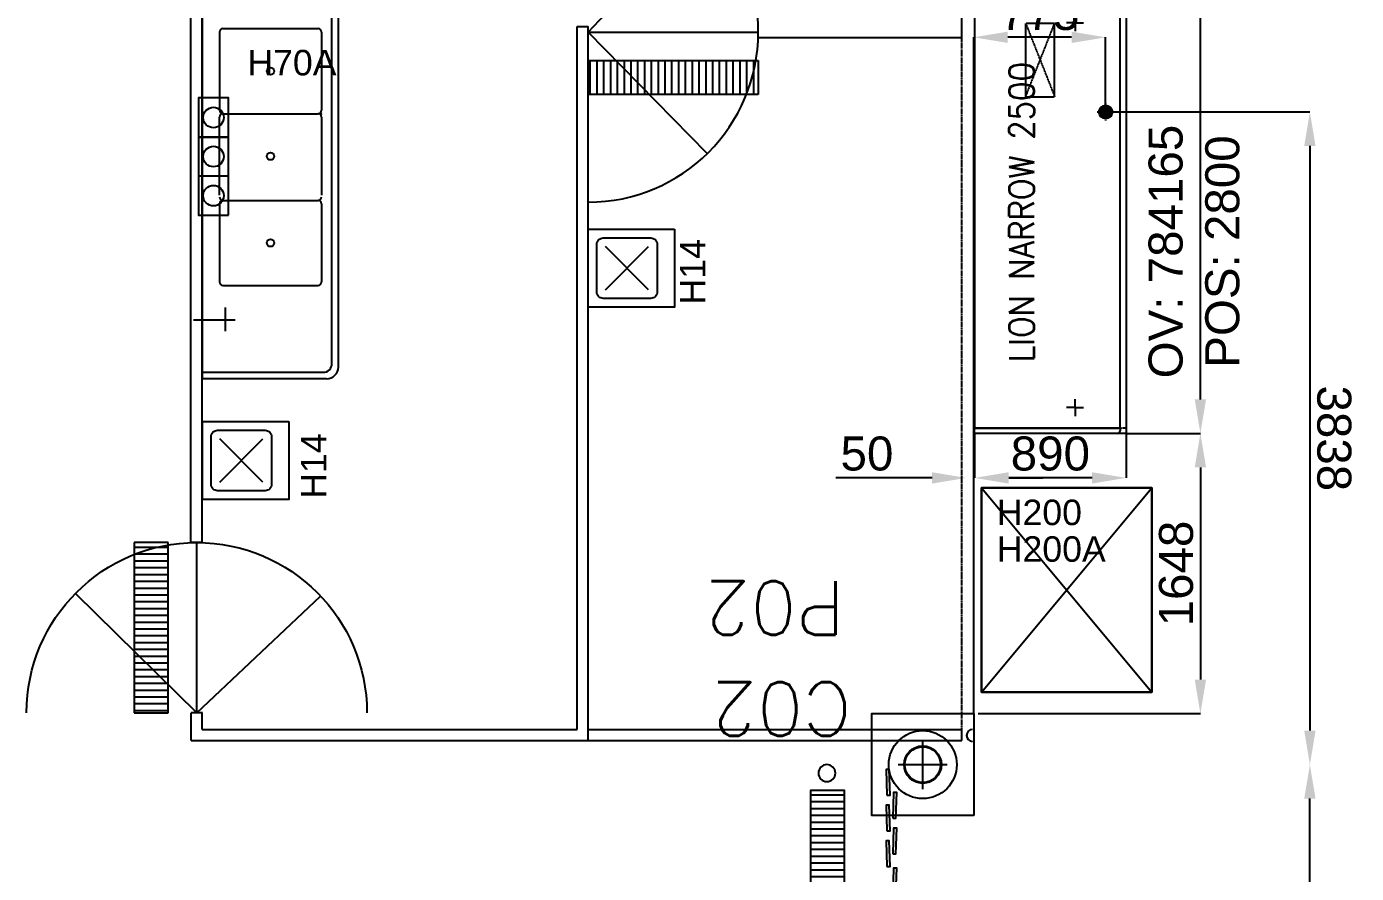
# Model space of a CAD drawing. Header units: millimetres. Extents: x 1478096 to 1808313, y 619971 to 762366.
# Drawn here: x 1780230 to 1788046, y 698007 to 702986 of the extents above; entities that cross this region are included whole.
import ezdxf
from ezdxf.enums import TextEntityAlignment as Align

# ---------------------------------------------------------------- set-up
doc = ezdxf.new("R2010")
doc.units = ezdxf.units.MM
doc.header["$LTSCALE"] = 10
for name, pattern in [('DASHED', [0.75, 0.5, -0.25]), ('TRATTEGGIATA', [0.75, 0.5, -0.25]), ('TRATTEGGIATA2', [0.375, 0.25, -0.125])]:
    doc.linetypes.add(name, pattern=pattern)
for name, color, linetype in [('BANCHI', 3, 'Continuous'), ('COSTAN-EXH-COTAS', 7, 'Continuous'), ('COSTAN-EXH-Desagues', 1, 'Continuous'), ('COSTAN-EXH-NOMENCLATURAS', 7, 'Continuous'), ('DESAGUE MAQUINA', 3, 'Continuous'), ('DESAGUE PISO', 7, 'TRATTEGGIATA'), ('GABINETE', 1, 'Continuous'), ('GOP', 1, 'Continuous'), ('LATERALES', 3, 'Continuous'), ('QUADRO_ELETTRICO', 8, 'Continuous'), ('TESTI20', 3, 'Continuous'), ('TETTO', 3, 'TRATTEGGIATA'), ('ZZCOSTAN-CAM-NOMENCLATURAS', 7, 'Continuous'), ('ZZZZ0_Estructura', 251, 'Continuous'), ('ZZZZDC-ARQ-EQUIP. PREP.', 30, 'Continuous'), ('ZZZZDC-ARQ-PAINEL CAMARA', 151, 'Continuous'), ('ZZZZDC-ARQ-PUERTAS CAMARAS', 141, 'Continuous'), ('ZZZZLAY-OUT-HELADERAS', 251, 'Continuous'), ('ZZZZRE-PLANTABASE(XREF)$0$RE-PLANTABASE(XREF)$1$COMESTIBLES0-EQUIP-TXT', 7, 'Continuous')]:
    doc.layers.add(name, color=color, linetype=linetype)
doc.styles.add('ARIAL', font='arial.ttf')
doc.styles.add('costan', font='arial.ttf')
doc.styles.add('RE-PLANTABASE(XREF)$0$RE-PLANTABASE(XREF)$1$ARIAL', font='arial.ttf')
doc.styles.add('RE-PLANTABASE(XREF)$1$ARIAL', font='arial.ttf')
doc.styles.add('Romans-100', font='romans')
doc.styles.add('TESTI15', font='romans.shx', dxfattribs={"width": 0.9, "height": 1.5})
doc.dimstyles.new('COSTAN-DESAGUES', dxfattribs={"dimtxt": 200, "dimasz": 200, "dimexe": 0, "dimexo": 0, "dimgap": 40, "dimtad": 1, "dimdec": 0, "dimzin": 0, "dimdsep": 46, "dimtxsty": 'costan', "dimblk1": 'ARCHTICK', "dimblk2": 'ARCHTICK', "dimcen": 0, "dimclrd": 256, "dimclre": 256, "dimclrt": 256, "dimadec": 0, "dimazin": 0, "dimtfac": 1, "dimtdec": 0, "dimtofl": 0, "dimtmove": 0, "dimatfit": 3, "dimfxl": 0, "dimtolj": 1, "dimtzin": 0, "dimarcsym": 0})
doc.dimstyles.new('COSTAN-MM-100', dxfattribs={"dimtxt": 200, "dimasz": 200, "dimexe": 0, "dimexo": 0, "dimgap": 40, "dimtad": 1, "dimdec": 0, "dimzin": 0, "dimdsep": 46, "dimtxsty": 'costan', "dimblk1": 'ARCHTICK', "dimblk2": 'ARCHTICK', "dimcen": 0, "dimclrd": 256, "dimclre": 256, "dimclrt": 256, "dimadec": 0, "dimazin": 0, "dimtfac": 1, "dimtdec": 0, "dimtofl": 0, "dimtmove": 0, "dimatfit": 3, "dimfxl": 0, "dimtolj": 1, "dimtzin": 0, "dimarcsym": 0})

# ---------------------------------------------------------------- blocks, each defined once
blk = doc.blocks.new('ZZA$C73B3400C')
at = {"layer": 'ZZZZDC-ARQ-PUERTAS CAMARAS'}
for p, q in [((0.2865, 0.2993), (1, 1)), ((0.6323, 0), (0.6323, 1)), ((0.6323, 1), (0.8323, 1)), ((0.6323, 0.9869), (0.8323, 0.9869)), ((0.6323, 0.9469), (0.8323, 0.9469)), ((0.8323, 1), (0.8323, 0)), ((1, 1), (1.7278, 0.3142)), ((1, 1), (1, 0)), ((0.6323, 0.9069), (0.8323, 0.9069)), ((0.6323, 0.8669), (0.8323, 0.8669)), ((0.6323, 0.8269), (0.8323, 0.8269)), ((0.6323, 0.7869), (0.8323, 0.7869)), ((0.6323, 0.7469), (0.8323, 0.7469)), ((0.6323, 0.7069), (0.8323, 0.7069)), ((0.6323, 0.6669), (0.8323, 0.6669)), ((0.6323, 0.6269), (0.8323, 0.6269)), ((0.6323, 0.5869), (0.8323, 0.5869)), ((0.6323, 0.5469), (0.8323, 0.5469)), ((0.6323, 0.5069), (0.8323, 0.5069)), ((0.6323, 0.4669), (0.8323, 0.4669)), ((0.6323, 0.4269), (0.8323, 0.4269)), ((0.6323, 0.3869), (0.8323, 0.3869)), ((0.6323, 0.3469), (0.8323, 0.3469)), ((0.6323, 0.3069), (0.8323, 0.3069)), ((0.6323, 0.2669), (0.8323, 0.2669)), ((0.6323, 0.2269), (0.8323, 0.2269)), ((0.6323, 0.1869), (0.8323, 0.1869)), ((0.6323, 0.1469), (0.8323, 0.1469)), ((0.6323, 0.1069), (0.8323, 0.1069)), ((0.6323, 0.0669), (0.8323, 0.0669)), ((0.6323, 0.0269), (0.8323, 0.0269)), ((0.8323, 0), (0.6323, 0))]:
    blk.add_line(p, q, dxfattribs=at)
blk.add_arc((1, 1), 1, 180, 0, dxfattribs=at)
blk = doc.blocks.new('ZZRE-PLANTABASE(XREF)$0$LJ-PLANTA BASE(XREF)$0$SE-COME$0$LR-COME$0$B41')
for p, q in [((-0.4064, -0.127), (-0.1524, 0.127)), ((-0.1524, -0.127), (-0.4064, 0.127))]:
    blk.add_line(p, q)
blk.add_lwpolyline([(0, 0.2286), (0, -0.2286), (-0.508, -0.2286), (-0.508, 0.2286)], close=True)
blk.add_lwpolyline([(-0.4191, -0.1778, -0.414214), (-0.4572, -0.1397), (-0.4572, 0.1397, -0.414214), (-0.4191, 0.1778), (-0.1397, 0.1778, -0.414214), (-0.1016, 0.1397), (-0.1016, -0.1397, -0.414214), (-0.1397, -0.1778)], format="xyb", close=True)
blk = doc.blocks.new('ZZRE-PLANTABASE(XREF)$0$MESADA163')
for p, q in [((-0.07, 0.8), (-2.5396, 0.8)), ((-2.6223, 0.73), (-2.6223, 0)), ((-2.5823, 0.71), (-2.5823, 0)), ((-0.09, 0.76), (-2.5196, 0.76)), ((-0.04, 0), (-0.04, 0.7179)), ((-2.0596, 0.12), (-2.0596, 0.68)), ((-2.0396, 0.7), (-1.5796, 0.7)), ((-1.5596, 0.12), (-1.5596, 0.68)), ((-1.5396, 0.7), (-1.0796, 0.7)), ((-1.05, 0.12), (-1.05, 0.68)), ((-1.03, 0.7), (-0.57, 0.7)), ((-0.55, 0.12), (-0.55, 0.68)), ((-0.3476, -0.0534), (-0.3476, 0.1924)), ((-2.0396, 0.1), (-1.5796, 0.1)), ((-1.0796, 0.1), (-1.5396, 0.1)), ((-1.1927, 0.1532), (-1.1927, -0.0236)), ((-1.03, 0.1), (-0.57, 0.1)), ((-0.4198, 0.1346), (-0.2799, 0.1346)), ((0, 0), (-2.6223, 0))]:
    blk.add_line(p, q)
at = {"ltscale": 200}
blk.add_line((0, 0.73), (0, 0), dxfattribs=at)
for points in [[(-1.4223, 0.1532), (-1.652, 0.1532), (-1.652, -0.0236), (-1.4223, -0.0236)], [(-0.963, 0.1532), (-1.4223, 0.1532), (-1.4223, -0.0236), (-0.963, -0.0236)]]:
    blk.add_lwpolyline(points, close=True)
for centre, radius in [((-1.8096, 0.4), 0.0222), ((-1.3096, 0.4), 0.0222), ((-0.8, 0.4), 0.0222), ((-1.5371, 0.0648), 0.0603), ((-1.3075, 0.0648), 0.0603), ((-1.0778, 0.0648), 0.0603)]:
    blk.add_circle(centre, radius)
for centre, radius, start, end in [((-2.536, 0.7118), 0.0882, 92.35329, 168.13873), ((-0.074, 0.726), 0.0742, 3.12681, 86.8741), ((-2.5256, 0.7032), 0.0571, 83.93825, 173.20345), ((-0.086, 0.714), 0.0462, 355.08464, 94.91627), ((-2.0396, 0.68), 0.02, 90.00045, 180.00045), ((-1.5796, 0.68), 0.02, 0.00045, 90.00045), ((-1.5659, 0.6937), 0.0063, 0.00045, 90.00045), ((-1.5396, 0.68), 0.02, 90.00045, 180.00045), ((-1.5533, 0.6937), 0.0063, 90.00045, 180.00045), ((-1.07, 0.68), 0.02, 0.00045, 90.00045), ((-1.03, 0.68), 0.02, 90.00045, 180.00045), ((-0.57, 0.68), 0.02, 0.00045, 90.00045), ((-2.0396, 0.12), 0.02, 180.00045, 270.00045), ((-1.5796, 0.12), 0.02, 270.00045, 0.00045), ((-1.5396, 0.12), 0.02, 180.00045, 270.00045), ((-1.07, 0.12), 0.02, 270.00045, 0.00045), ((-1.03, 0.12), 0.02, 180.00045, 270.00045), ((-0.57, 0.12), 0.02, 270.00045, 0.00045)]:
    blk.add_arc(centre, radius, start, end)
blk = doc.blocks.new('ZZA$C77EF5A28')
h = blk.add_hatch()
h.set_pattern_fill('_USER', color=256, scale=0.04, angle=720, style=0, pattern_type=0)
h.set_pattern_definition([(180, (0.2, 1.85299), (-8e-17, -0.04), [])])
h.paths.add_polyline_path([(0, 1.923), (0.2, 1.923), (0.2, 0.1554), (0, 0.1554)])
at = {"elevation": 0}
for points in [[(0.4603, 2.019), (0.4791, 2.0201), (0.4718, 2.1363), (0.453, 2.1351)], [(0.4325, 2.0294), (0.4513, 2.0287), (0.446, 1.878), (0.4272, 1.8786)], [(0, 1.923), (0.2, 1.923), (0.2, 0.1514), (0, 0.1514)], [(0.4778, 1.7387), (0.4966, 1.7399), (0.4872, 1.8905), (0.4684, 1.8893)], [(0.45, 1.7492), (0.4688, 1.7485), (0.4636, 1.5978), (0.4447, 1.5984)], [(0.4841, 1.609), (0.503, 1.6096), (0.5083, 1.4589), (0.4894, 1.4582)], [(0.45, 1.4494), (0.4688, 1.4487), (0.4636, 1.298), (0.4447, 1.2987)], [(0.4841, 1.3375), (0.503, 1.3382), (0.5083, 1.1874), (0.4894, 1.1868)], [(0.45, 1.2027), (0.4688, 1.2021), (0.4636, 1.0513), (0.4447, 1.052)], [(0.4841, 1.0409), (0.503, 1.0415), (0.5083, 0.8869), (0.4894, 0.8862)], [(0.45, 0.9018), (0.4688, 0.9011), (0.4636, 0.7504), (0.4447, 0.7511)], [(0.4841, 0.7585), (0.503, 0.7592), (0.5083, 0.6084), (0.4894, 0.6078)], [(0.45, 0.5989), (0.4688, 0.5983), (0.4636, 0.4475), (0.4447, 0.4482)], [(0.4841, 0.524), (0.503, 0.5246), (0.5083, 0.3739), (0.4894, 0.3732)], [(0.45, 0.3892), (0.4688, 0.3885), (0.4636, 0.2378), (0.4447, 0.2385)], [(0.4841, 0.3142), (0.503, 0.3149), (0.5083, 0.1641), (0.4894, 0.1635)], [(0.45, 0.1794), (0.4688, 0.1788), (0.4636, 0.0281), (0.4447, 0.0287)]]:
    blk.add_lwpolyline(points, close=True, dxfattribs=at)
for centre in [(0.0798, 2.0495, 0), (0.0971, 0.05, 0.0002)]:
    blk.add_circle(centre, 0.05)
blk = doc.blocks.new('LI_TL1_N_250')
at = {"layer": 'DESAGUE MAQUINA'}
for p, q in [((121.7, -590), (121.7, -540)), ((2385, -590), (2385, -540)), ((121.7, -590), (71.7, -590)), ((121.7, -590), (121.7, -640)), ((121.7, -590), (171.7, -590)), ((2385, -590), (2335, -590)), ((2385, -590), (2385, -640)), ((2385, -590), (2435, -590))]:
    blk.add_line(p, q, dxfattribs=at)
at = {"layer": 'DESAGUE PISO'}
for p, q in [((1910, -770), (1810, -770)), ((1860, -720), (1860, -820))]:
    blk.add_line(p, q, dxfattribs=at)
at = {"layer": 'GABINETE'}
for p, q in [((2500, 0), (0, 0)), ((0, 0), (0, -855)), ((0, -855), (2500, -855)), ((2500, -890), (0, -890))]:
    blk.add_line(p, q, dxfattribs=at)
at = {"layer": 'LATERALES'}
for p, q in [((2500, -890), (0, -890)), ((2470, -890), (2500, -890))]:
    blk.add_line(p, q, dxfattribs=at)
at = {"layer": 'QUADRO_ELETTRICO', "linetype": 'TRATTEGGIATA2'}
for p, q in [((1950, -300), (2380, -300)), ((1950, -300), (2380, -470)), ((2380, -300), (1950, -470)), ((1950, -300), (1950, -470)), ((2380, -470), (2380, -300)), ((1950, -470), (2380, -470))]:
    blk.add_line(p, q, dxfattribs=at)
at = {"layer": 'TESTI20', "style": 'TESTI15', "width": 0.9}
blk.add_text('LION NARROW 2500', height=147.999, dxfattribs=at).set_placement((1271.4, -276.1), align=Align.MIDDLE)
blk = doc.blocks.new('*D432')
at = {"layer": 'COSTAN-EXH-COTAS', "lineweight": -2, "transparency": 16777216}
for p, q in [((1786674.5, 720654.1), (1787128.6, 720654.1)), ((1787128.6, 700794.1), (1787128.6, 720454.1)), ((1786691.9, 700594.1), (1787128.6, 700594.1))]:
    blk.add_line(p, q, dxfattribs=at)
at = {"layer": 'COSTAN-EXH-COTAS', "transparency": 16777216}
for points in [[(1787095.3, 720454.1), (1787162, 720454.1), (1787128.6, 720654.1)], [(1787095.3, 700794.1), (1787162, 700794.1), (1787128.6, 700594.1)]]:
    blk.add_solid(points, dxfattribs=at)
at = {"layer": 'Defpoints', "color": 0, "transparency": 16777216}
for p in [(1786674.5, 720654.1), (1787128.6, 720654.1), (1786691.9, 700594.1)]:
    blk.add_point(p, dxfattribs=at)
at = {"layer": 'COSTAN-EXH-COTAS', "transparency": 16777216, "insert": (1786986.5, 710624.1), "char_height": 200, "attachment_point": 5, "rotation": 90, "style": 'costan'}
blk.add_mtext('\\A1;20060', dxfattribs=at)
blk = doc.blocks.new('_ARCHTICK')
at = {"color": 0, "linetype": 'ByBlock', "const_width": 0.15}
blk.add_lwpolyline([(-0.5, -0.5), (0.5, 0.5)], dxfattribs=at)
blk = doc.blocks.new('*D294')
at = {"layer": 'COSTAN-EXH-COTAS', "lineweight": -2, "transparency": 16777216}
for p, q in [((1787128.6, 700394.1), (1787128.6, 699146.5)), ((1785821.9, 698946.5), (1787128.6, 698946.5))]:
    blk.add_line(p, q, dxfattribs=at)
at = {"layer": 'COSTAN-EXH-COTAS', "transparency": 16777216}
for points in [[(1787095.3, 700394.1), (1787162, 700394.1), (1787128.6, 700594.1)], [(1787095.3, 699146.5), (1787162, 699146.5), (1787128.6, 698946.5)]]:
    blk.add_solid(points, dxfattribs=at)
at = {"layer": 'Defpoints', "color": 0, "transparency": 16777216}
for p in [(1787128.6, 700594.1), (1785821.9, 698946.5, 0), (1787128.6, 698946.5)]:
    blk.add_point(p, dxfattribs=at)
at = {"layer": 'COSTAN-EXH-COTAS', "transparency": 16777216, "insert": (1786986.5, 699770.3), "char_height": 200, "attachment_point": 5, "rotation": 90, "style": 'costan'}
blk.add_mtext('\\A1;1648', dxfattribs=at)
blk = doc.blocks.new('*D453')
at = {"layer": 'COSTAN-EXH-COTAS', "lineweight": -2, "transparency": 16777216}
for p, q in [((1785801.9, 700594.1), (1785801.9, 700332.5)), ((1786691.9, 700594.1), (1786691.9, 700332.5)), ((1786491.9, 700332.5), (1786001.9, 700332.5))]:
    blk.add_line(p, q, dxfattribs=at)
at = {"layer": 'COSTAN-EXH-COTAS', "transparency": 16777216}
for points in [[(1786001.9, 700365.9), (1786001.9, 700299.2), (1785801.9, 700332.5)], [(1786491.9, 700365.9), (1786491.9, 700299.2), (1786691.9, 700332.5)]]:
    blk.add_solid(points, dxfattribs=at)
at = {"layer": 'Defpoints', "color": 0, "transparency": 16777216}
for p in [(1785801.9, 700594.1), (1786691.9, 700594.1), (1785801.9, 700332.5)]:
    blk.add_point(p, dxfattribs=at)
at = {"layer": 'COSTAN-EXH-COTAS', "transparency": 16777216, "insert": (1786246.9, 700474.6), "char_height": 200, "attachment_point": 5, "style": 'costan'}
blk.add_mtext('\\A1;890', dxfattribs=at)
blk = doc.blocks.new('*D295')
at = {"layer": 'COSTAN-EXH-COTAS', "lineweight": -2, "transparency": 16777216}
for p, q in [((1785551.9, 700332.5), (1784986.1, 700332.5)), ((1786001.9, 700332.5), (1786201.9, 700332.5))]:
    blk.add_line(p, q, dxfattribs=at)
at = {"layer": 'COSTAN-EXH-COTAS', "transparency": 16777216}
for points in [[(1785551.9, 700365.9), (1785551.9, 700299.2), (1785751.9, 700332.5)], [(1786001.9, 700365.9), (1786001.9, 700299.2), (1785801.9, 700332.5)]]:
    blk.add_solid(points, dxfattribs=at)
at = {"layer": 'Defpoints', "color": 0, "transparency": 16777216}
for p in [(1785751.9, 700332.5), (1785751.9, 700332.5), (1785801.9, 700332.5)]:
    blk.add_point(p, dxfattribs=at)
at = {"layer": 'COSTAN-EXH-COTAS', "transparency": 16777216, "insert": (1785169, 700474.6), "char_height": 200, "attachment_point": 5, "style": 'costan'}
blk.add_mtext('\\A1;50', dxfattribs=at)
blk = doc.blocks.new('*D333')
at = {"layer": 'COSTAN-EXH-Desagues', "lineweight": -2, "transparency": 16777216}
for p, q in [((1787772.1, 698646.5), (1787772.1, 698646.5)), ((1787772.1, 694834.3), (1787772.1, 698446.5)), ((1786746.9, 694634.3), (1787772.1, 694634.3))]:
    blk.add_line(p, q, dxfattribs=at)
at = {"layer": 'COSTAN-EXH-Desagues', "transparency": 16777216}
for points in [[(1787805.5, 698446.5), (1787738.8, 698446.5), (1787772.1, 698646.5)], [(1787805.5, 694834.3), (1787738.8, 694834.3), (1787772.1, 694634.3)]]:
    blk.add_solid(points, dxfattribs=at)
at = {"layer": 'Defpoints', "color": 0, "transparency": 16777216}
for p in [(1787772.1, 698646.5, 0), (1787772.1, 698646.5), (1786746.9, 694634.3)]:
    blk.add_point(p, dxfattribs=at)
at = {"layer": 'COSTAN-EXH-Desagues', "transparency": 16777216, "insert": (1787914.2, 696640.4), "char_height": 200, "attachment_point": 5, "rotation": 270.00021, "style": 'costan'}
blk.add_mtext('\\A1;4012', dxfattribs=at)
blk = doc.blocks.new('COSTAN-REFERENCIA DE DESAGÜES')
at = {"layer": 'COSTAN-EXH-Desagues'}
blk.add_hatch(color=256, dxfattribs=at).paths.add_polyline_path([(40, 0, 1), (-40, 0, 1)])
blk.add_circle((0, 0), 40, dxfattribs=at)
blk = doc.blocks.new('*D334')
at = {"layer": 'COSTAN-EXH-Desagues', "lineweight": -2, "transparency": 16777216}
for p, q in [((1786371.9, 702923), (1785996.9, 702923)), ((1786571.9, 702484.1), (1786571.9, 702923))]:
    blk.add_line(p, q, dxfattribs=at)
at = {"layer": 'COSTAN-EXH-Desagues', "transparency": 16777216}
for points in [[(1785996.9, 702956.4), (1785996.9, 702889.7), (1785796.9, 702923)], [(1786371.9, 702956.4), (1786371.9, 702889.7), (1786571.9, 702923)]]:
    blk.add_solid(points, dxfattribs=at)
at = {"layer": 'Defpoints', "color": 0, "transparency": 16777216}
for p in [(1785796.9, 702923, 0), (1785796.9, 702923), (1786571.9, 702484.1)]:
    blk.add_point(p, dxfattribs=at)
at = {"layer": 'COSTAN-EXH-Desagues', "transparency": 16777216, "insert": (1786184.4, 703064.7), "char_height": 200, "attachment_point": 5, "style": 'costan'}
blk.add_mtext('\\A1;775', dxfattribs=at)
blk = doc.blocks.new('*D335')
at = {"layer": 'COSTAN-EXH-Desagues', "lineweight": -2, "transparency": 16777216}
for p, q in [((1786571.9, 702484.1), (1787772.1, 702484.1)), ((1787772.1, 702284.1), (1787772.1, 698846.5)), ((1787772.1, 698646.5), (1787772.1, 698646.5))]:
    blk.add_line(p, q, dxfattribs=at)
at = {"layer": 'COSTAN-EXH-Desagues', "transparency": 16777216}
for points in [[(1787805.4, 702284.1), (1787738.8, 702284.1), (1787772.1, 702484.1)], [(1787805.5, 698846.5), (1787738.8, 698846.5), (1787772.1, 698646.5)]]:
    blk.add_solid(points, dxfattribs=at)
at = {"layer": 'Defpoints', "color": 0, "transparency": 16777216}
for p in [(1786571.9, 702484.1), (1787772.1, 698646.5), (1787772.1, 698646.5)]:
    blk.add_point(p, dxfattribs=at)
at = {"layer": 'COSTAN-EXH-Desagues', "transparency": 16777216, "insert": (1787914.3, 700565.3), "char_height": 200, "attachment_point": 5, "rotation": 270.00021, "style": 'costan'}
blk.add_mtext('\\A1;3838', dxfattribs=at)

msp = doc.modelspace()

# ---------------------------------------------------------------- hatches: boundary and pattern name
at = {"layer": 'ZZZZ0_Estructura'}
h = msp.add_hatch(dxfattribs=at)
h.set_pattern_fill('ANSI31', color=256, scale=2, angle=-180, style=0)
h.set_pattern_definition([(225, (3334951.955, 1235052.24), (4.49012806, -4.49012806), [])])
h.paths.add_polyline_path([(1785386.885, 698646.546, 1), (1785606.885, 698646.546, 1)])
h.paths.add_polyline_path([(1785391.685, 698646.546, 1), (1785602.085, 698646.546, 1)], flags=16)

# ---------------------------------------------------------------- linework, layer by layer
at = {"layer": 'BANCHI'}
msp.add_line((1786656.883, 700624.07), (1786656.883, 700609.07), dxfattribs=at)
msp.add_lwpolyline([(1786691.883, 700624.07), (1786691.883, 700594.07, 1.33033444), (1786691.883, 700594.07), (1785801.883, 700594.07), (1785801.883, 700624.07)], format="xyb", dxfattribs=at)
msp.add_arc((1786641.883, 700609.07), 15, 270, 0, dxfattribs=at)
at = {"layer": 'COSTAN-EXH-Desagues'}
msp.add_line((1785796.884, 698946.546, 0.035), (1785796.884, 702923.017, 0.035), dxfattribs=at)
at = {"layer": 'GOP'}
for p in [(1786651.883, 700624.07), (1786651.883, 700624.07), (1786656.883, 700624.07)]:
    msp.add_line(p, (1785801.883, 700624.07), dxfattribs=at)
at = {"layer": 'TETTO'}
msp.add_line((1786691.883, 700624.07), (1786651.883, 700624.07), dxfattribs=at)
at = {"layer": 'ZZZZ0_Estructura'}
for p, q in [((1785496.885, 698502.856, 0.071), (1785496.885, 698790.237, 0.071)), ((1785353.194, 698646.546, 0.071), (1785640.575, 698646.546, 0.071))]:
    msp.add_line(p, q, dxfattribs=at)
at = {"layer": 'ZZZZ0_Estructura', "elevation": 0.035}
msp.add_lwpolyline([(1785796.884, 698346.546), (1785196.884, 698346.546), (1785196.884, 698946.546), (1785796.884, 698946.546)], close=True, dxfattribs=at)
at = {"layer": 'ZZZZ0_Estructura'}
for centre, radius in [((1785496.884, 698646.546, 0.035), 200), ((1785496.885, 698646.546, 0.071), 110), ((1785496.885, 698646.546, 0.071), 105.2)]:
    msp.add_circle(centre, radius, dxfattribs=at)
at = {"layer": 'ZZZZDC-ARQ-PAINEL CAMARA'}
for p, q in [((1785726.867, 702921.178), (1785726.868, 724404.313)), ((1781195.187, 699952), (1781195.19, 708853.368)), ((1781261.871, 699952), (1781261.875, 708853.368)), ((1783465.165, 702986.178), (1783530.17, 702986.178)), ((1783465.165, 698853.367), (1783465.165, 702986.178)), ((1783530.168, 698788.367), (1783530.17, 702921.178)), ((1783530.17, 702921.178), (1783530.17, 702986.178)), ((1784530.17, 702921.178), (1784530.17, 702986.178)), ((1784530.17, 702921.178), (1785726.867, 702921.178)), ((1781195.182, 699952), (1781195.182, 700439.026)), ((1781261.866, 699952), (1781261.866, 700439.026)), ((1781264.706, 699952), (1781198.021, 699952)), ((1781196.868, 698788.368), (1781196.868, 698952)), ((1781263.552, 698952), (1781196.868, 698952)), ((1781261.871, 698853.368), (1781261.871, 698952)), ((1781261.871, 698853.368), (1783465.165, 698853.367)), ((1783530.168, 698853.367), (1785726.866, 698853.366)), ((1785726.866, 698788.366), (1785726.866, 698853.366)), ((1781196.868, 698788.368), (1785726.866, 698788.366))]:
    msp.add_line(p, q, dxfattribs=at)
at = {"layer": 'ZZZZDC-ARQ-PAINEL CAMARA', "linetype": 'DASHED'}
msp.add_line((1785726.866, 698853.366), (1785726.867, 702921.178), dxfattribs=at)
at = {"layer": 'ZZZZLAY-OUT-HELADERAS'}
for p, q in [((1785842.691, 699073.226, -112421.869), (1786842.691, 700273.226, -112421.869)), ((1785842.691, 700273.226, -112421.869), (1786842.691, 699073.226, -112421.869))]:
    msp.add_line(p, q, dxfattribs=at)
at = {"layer": 'ZZZZLAY-OUT-HELADERAS', "elevation": -112421.869}
for points in [[(1785842.691, 699073.226), (1786842.691, 699073.226), (1786842.691, 700273.226), (1785842.691, 700273.226)], [(1785842.691, 700273.226), (1786842.691, 700273.226), (1786842.691, 699073.226), (1785842.691, 699073.226)]]:
    msp.add_lwpolyline(points, close=True, dxfattribs=at)
at = {"layer": 'ZZZZLAY-OUT-HELADERAS'}
msp.add_arc((1785789.387, 698818.323, 0), 35, 90, 270, dxfattribs=at)

# ---------------------------------------------------------------- block references
at = {"xscale": -1000, "yscale": 1000, "zscale": 1000, "rotation": 180}
msp.add_blockref('ZZA$C77EF5A28', (1784836.559, 698646.527), dxfattribs=at)
at = {"layer": 'COSTAN-EXH-Desagues'}
msp.add_blockref('COSTAN-REFERENCIA DE DESAGÜES', (1786571.883, 702484.07), dxfattribs=at)
at = {"layer": 'ZZCOSTAN-CAM-NOMENCLATURAS', "rotation": 90}
msp.add_blockref('LI_TL1_N_250', (1785801.883, 700624.07), dxfattribs=at)
at = {"layer": 'ZZZZDC-ARQ-EQUIP. PREP.', "xscale": 1000, "yscale": 1000, "zscale": 1000, "rotation": 269.9999999999999}
msp.add_blockref('ZZRE-PLANTABASE(XREF)$0$MESADA163', (1781263.579, 700914.468), dxfattribs=at)
at = {"layer": 'ZZZZDC-ARQ-EQUIP. PREP.', "extrusion": (0, 0, -1), "xscale": -1000, "yscale": 1000, "zscale": -1000}
for p in [(-1784038.169, 701565.468), (-1781771.579, 700434.676)]:
    msp.add_blockref('ZZRE-PLANTABASE(XREF)$0$LJ-PLANTA BASE(XREF)$0$SE-COME$0$LR-COME$0$B41', p, dxfattribs=at)
at = {"layer": 'ZZZZDC-ARQ-PUERTAS CAMARAS', "yscale": 1000, "zscale": 1000}
for p, xscale, rotation in [((1784530.17, 701953.679), 1000, 90), ((1780230.211, 699952), -1000, 180)]:
    msp.add_blockref('ZZA$C73B3400C', p, dxfattribs=dict(at, xscale=xscale, rotation=rotation))

# ---------------------------------------------------------------- texts
at = {"layer": 'COSTAN-EXH-NOMENCLATURAS', "insert": (1787091.978, 701663.42), "char_height": 200, "attachment_point": 5, "rotation": 90, "style": 'costan'}
msp.add_mtext('OV: 784165\\PPOS: 2800', dxfattribs=at)
at = {"layer": 'ZZZZ0_Estructura', "char_height": 350, "attachment_point": 1, "rotation": 180.0000013, "style": 'Romans-100'}
for s, insert in [('{\\H0.9x;P02}', (1785037.881, 699409.807, 0)), ('{\\H0.9x;C02}', (1785077.075, 698816, -0.001))]:
    msp.add_mtext(s, dxfattribs=dict(at, insert=insert))
at = {"layer": 'ZZZZDC-ARQ-EQUIP. PREP.', "style": 'RE-PLANTABASE(XREF)$1$ARIAL'}
for p in [(1784219.613, 701352.184), (1781992.035, 700210.245)]:
    msp.add_text('H14', height=150, rotation=90, dxfattribs=at).set_placement(p)
at = {"layer": 'ZZZZLAY-OUT-HELADERAS', "style": 'ARIAL'}
for s, p in [('H200', (1785931.798, 700054.738, -112421.869)), ('H200A', (1785931.798, 699839.382, -112421.869))]:
    msp.add_text(s, height=150, dxfattribs=at).set_placement(p)
at = {"layer": 'ZZZZRE-PLANTABASE(XREF)$0$RE-PLANTABASE(XREF)$1$COMESTIBLES0-EQUIP-TXT', "style": 'RE-PLANTABASE(XREF)$0$RE-PLANTABASE(XREF)$1$ARIAL'}
msp.add_text('H70A', height=150, dxfattribs=at).set_placement((1781527.505, 702699.137, 0))

# ---------------------------------------------------------------- dimensions: what is measured, and where the dimension line sits
at = {"layer": 'COSTAN-EXH-COTAS'}
for base, p1, p2, picture, middle in [((1787128.642, 720654.07), (1786691.883, 700594.07), (1786674.508, 720654.07), '*D432', (1786986.527, 710624.07)), ((1787128.642, 698946.546), (1787128.642, 700594.07), (1785821.899, 698946.546, 0.035), '*D294', (1786986.527, 699770.308))]:
    dim = msp.add_linear_dim(base=base, p1=p1, p2=p2, angle=90, dimstyle='COSTAN-MM-100', dxfattribs=at)
    dim.commit()
    dim.dimension.update_dxf_attribs({"geometry": picture, "text_midpoint": middle})
for base, p1, p2, picture, middle in [((1785751.883, 700332.518), (1785801.883, 700332.518), (1785751.883, 700332.518), '*D295', (1785168.977, 700474.633)), ((1785801.883, 700332.518), (1786691.883, 700594.07), (1785801.883, 700594.07), '*D453', (1786246.883, 700474.633))]:
    dim = msp.add_linear_dim(base=base, p1=p1, p2=p2, dimstyle='COSTAN-MM-100', dxfattribs=at)
    dim.commit()
    dim.dimension.update_dxf_attribs({"geometry": picture, "text_midpoint": middle})
at = {"layer": 'COSTAN-EXH-Desagues'}
dim = msp.add_linear_dim(base=(1785796.884, 702923.017), p1=(1786571.883, 702484.07), p2=(1785796.884, 702923.017, 0.035), dimstyle='COSTAN-DESAGUES', dxfattribs=at)
dim.commit()
dim.dimension.update_dxf_attribs({"geometry": '*D334', "text_midpoint": (1786184.383, 703064.722)})
for p1, p2, picture, middle in [((1786571.883, 702484.07), (1787772.121, 698646.546), '*D335', (1787914.296, 700565.31)), ((1786746.883, 694634.317), (1787772.121, 698646.546, 0.035), '*D333', (1787914.243, 696640.434))]:
    dim = msp.add_linear_dim(base=(1787772.121, 698646.546), p1=p1, p2=p2, angle=90.0002105, dimstyle='COSTAN-DESAGUES', dxfattribs=at)
    dim.commit()
    dim.dimension.update_dxf_attribs({"geometry": picture, "text_midpoint": middle})

doc.saveas('drawing.dxf')
